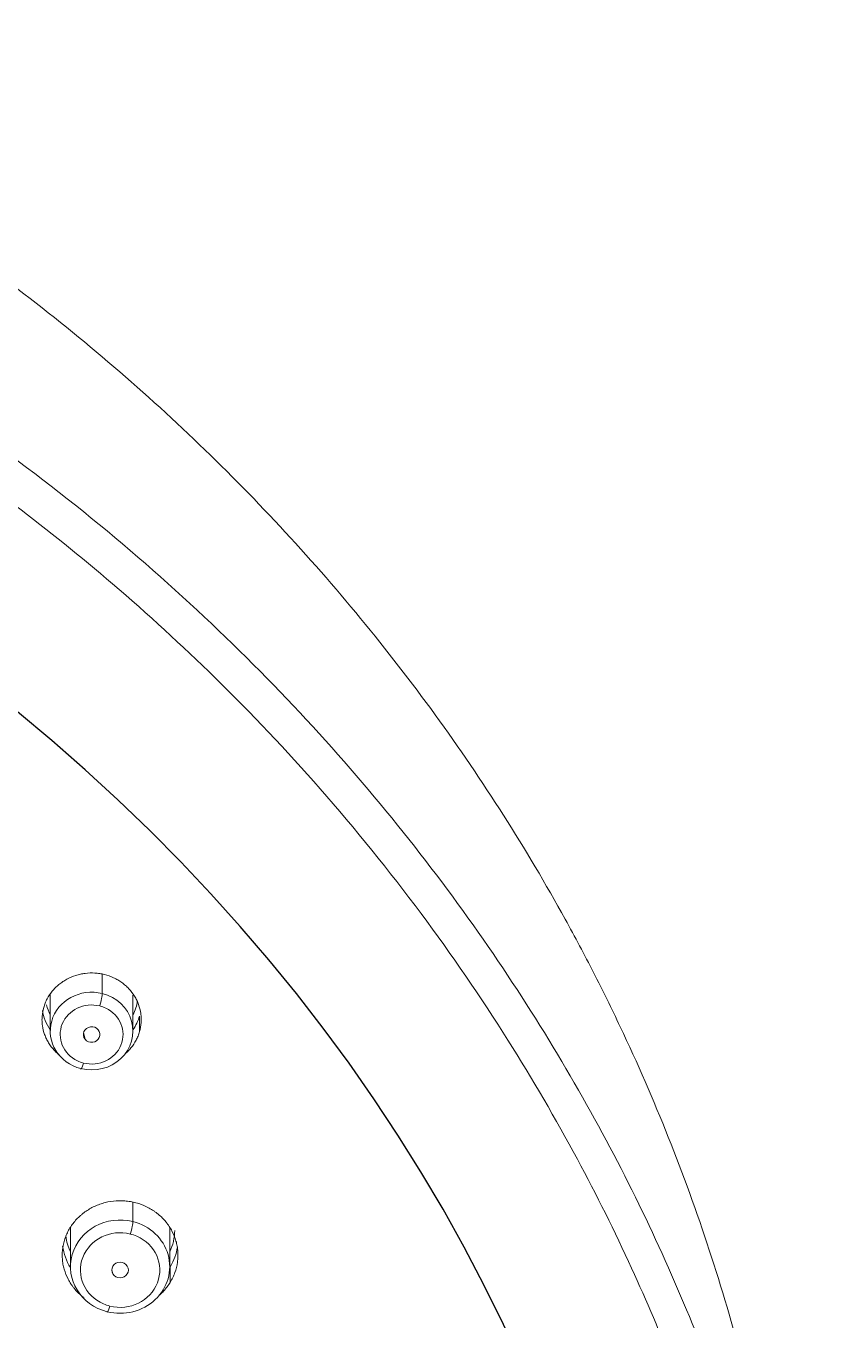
# Model space of a CAD drawing. Extents: x 3349 to 5808, y -3 to 827.
# Drawn here: x 3900.2 to 3919.75, y 546.39 to 577.69 of the extents above; entities that cross this region are included whole.
import ezdxf

# ---------------------------------------------------------------- set-up
doc = ezdxf.new("R2010")
doc.units = 0
doc.header["$LTSCALE"] = 4
doc.header["$MEASUREMENT"] = 0
doc.layers.get('0').update_dxf_attribs({"linetype": 'CONTINUOUS'})
doc.layers.add('1', color=7, linetype='CONTINUOUS')

msp = doc.modelspace()

# ---------------------------------------------------------------- linework, layer by layer
at = {"color": 7, "ltscale": 0.5}
msp.add_ellipse((3868.108, 529.628), major_axis=(-47.422, 0), ratio=0.896694, start_param=1.587359, end_param=7.826525, dxfattribs=at)
at = {"layer": '1', "color": 7, "linetype": 'Continuous', "lineweight": 13}
for p, q in [((3902.052, 554.747), (3902.052, 554.286)), ((3902.952, 553.743), (3902.952, 553.365)), ((3901.597, 553.336), (3901.634, 553.181)), ((3902.792, 549.23), (3902.792, 548.772)), ((3902.281, 547.601), (3902.308, 547.506)), ((3903.694, 547.681), (3903.694, 547.302))]:
    msp.add_line(p, q, dxfattribs=at)
at = {"layer": '1', "color": 7, "linetype": 'Continuous', "lineweight": 18}
for p, q in [((3900.793, 554.252), (3900.793, 553.378)), ((3902.793, 553.378), (3902.793, 554.251)), ((3901.282, 548.632), (3901.282, 547.682)), ((3903.682, 547.682), (3903.682, 548.614))]:
    msp.add_line(p, q, dxfattribs=at)
for centre, major_axis, ratio, start_param, end_param in [((3901.793, 553.378), (-1, 0), 0.939693, 4.45059, 7.592182), ((3901.793, 554.254), (1.123, 0), 0.939693, 3.375298, 3.614402), ((3901.793, 553.378), (-1, 0), 0.939693, 1.308997, 4.45059), ((3901.793, 554.254), (1.123, 0), 0.939693, 5.810376, 6.146477), ((3901.793, 554.035), (-1.2, 0), 0.939693, 0.137564, 0.58569), ((3901.793, 554.035), (-1.2, 0), 0.939693, 2.555899, 2.879793), ((3901.793, 553.296), (0.2, 0.001), 0.939541, 0.649593, 3.791186), ((3901.793, 553.296), (0.2, 0.001), 0.939541, 3.791186, 6.932779), ((3902.482, 547.682), (-1.2, 0), 0.939693, 4.45059, 7.592182), ((3902.482, 547.682), (-1.2, 0), 0.939693, 1.308997, 4.45059), ((3902.482, 548.558), (1.32, 0), 0.939693, 3.25006, 3.571287), ((3902.482, 549.105), (-1.32, 0), 0.939693, 0.395432, 0.429695), ((3902.482, 549.105), (-1.32, 0), 0.939693, 2.711914, 2.736851), ((3902.482, 548.558), (1.32, 0), 0.939693, 5.853507, 6.283169), ((3902.482, 548.339), (-1.4, 0), 0.939693, 0.121639, 0.541369), ((3902.482, 548.339), (-1.4, 0), 0.939693, 2.617994, 3.006406), ((3902.482, 547.6), (0.2, 0), 0.93953, 0.521038, 3.662631), ((3902.482, 547.6), (0.2, 0), 0.93953, 3.662631, 6.804224)]:
    msp.add_ellipse(centre, major_axis=major_axis, ratio=ratio, start_param=start_param, end_param=end_param, dxfattribs=at)
at = {"layer": '1', "color": 7, "linetype": 'Continuous', "lineweight": 13}
for centre, major_axis, ratio, start_param, end_param in [((3901.793, 553.296), (-0.76, 0), 0.939693, 4.45059, 7.387428), ((3901.99, 554.068), (0.059, 0.233), 0.088521, 4.374318, 5.945114), ((3901.793, 553.296), (-0.76, 0), 0.939693, 1.308997, 4.245835), ((3901.793, 553.296), (-0.76, 0), 0.939693, 4.245835, 4.45059), ((3901.793, 553.296), (-0.76, 0), 0.939693, 1.104242, 1.308997), ((3901.596, 552.688), (-0.059, -0.233), 0.088521, 5.945114, 7.51591), ((3902.73, 548.554), (0.059, 0.233), 0.088521, 4.374318, 5.945114), ((3902.482, 547.6), (-0.96, 0), 0.939693, 4.45059, 7.421553), ((3902.482, 547.6), (-0.96, 0), 0.939693, 1.308997, 4.279961), ((3902.482, 547.6), (-0.96, 0), 0.939693, 4.279961, 4.45059), ((3902.482, 547.6), (-0.96, 0), 0.939693, 1.138368, 1.308997), ((3902.233, 546.811), (-0.059, -0.233), 0.088521, 5.945114, 7.51591)]:
    msp.add_ellipse(centre, major_axis=major_axis, ratio=ratio, start_param=start_param, end_param=end_param, dxfattribs=at)
at = {"layer": '1', "color": 7, "linetype": 'Continuous', "lineweight": 18}
for points, knots in [([(3867.787, 577.688), (3869.502, 577.688), (3871.193, 577.608), (3874.515, 577.302), (3876.146, 577.076), (3879.333, 576.491), (3880.891, 576.133), (3883.922, 575.297), (3885.396, 574.821), (3888.251, 573.765), (3889.632, 573.185), (3892.297, 571.937), (3893.58, 571.269), (3896.045, 569.858), (3897.227, 569.116), (3899.488, 567.571), (3900.566, 566.768), (3902.62, 565.114), (3903.595, 564.264), (3905.444, 562.528), (3906.318, 561.642), (3907.966, 559.846), (3908.74, 558.936), (3910.192, 557.102), (3910.87, 556.178), (3912.136, 554.326), (3912.723, 553.398), (3913.812, 551.548), (3914.314, 550.625), (3915.697, 547.875), (3916.459, 546.066), (3917.71, 542.54), (3918.2, 540.822), (3918.768, 538.337), (3918.929, 537.524), (3919.204, 535.934), (3919.317, 535.158), (3919.501, 533.645), (3919.571, 532.909), (3919.677, 531.481), (3919.711, 530.788), (3919.75, 529.449), (3919.754, 528.802), (3919.737, 527.556), (3919.716, 526.955), (3919.624, 525.222), (3919.524, 524.157), (3919.281, 522.2), (3919.138, 521.309), (3918.841, 519.697), (3918.686, 518.977), (3918.463, 518.023), (3918.389, 517.726), (3918.283, 517.311), (3918.231, 517.112), (3918.173, 516.893), (3918.144, 516.787), (3918.13, 516.735), (3918.123, 516.709), (3918.119, 516.696), (3918.117, 516.689), (3918.117, 516.686), (3918.116, 516.685), (3918.116, 516.684), (3918.116, 516.683), (3918.116, 516.683), (3918.116, 516.683), (3918.116, 516.683), (3918.116, 516.683), (3917.701, 515.17), (3917.216, 513.701), (3916.135, 510.864), (3915.54, 509.496), (3914.583, 507.517), (3914.253, 506.87), (3913.574, 505.598), (3913.226, 504.974), (3912.159, 503.134), (3911.421, 501.952), (3909.922, 499.663), (3909.16, 498.559), (3907.993, 496.969), (3907.6, 496.451), (3906.805, 495.438), (3906.404, 494.943), (3905.189, 493.493), (3904.367, 492.572), (3902.713, 490.816), (3901.88, 489.982), (3900.649, 488.772), (3900.242, 488.376), (3899.437, 487.594), (3899.04, 487.208), (3897.866, 486.061), (3897.109, 485.312), (3895.654, 483.839), (3894.955, 483.115), (3893.621, 481.688), (3892.986, 480.986), (3891.784, 479.603), (3891.218, 478.922), (3890.154, 477.584), (3889.657, 476.926), (3888.73, 475.635), (3888.301, 475.001), (3887.706, 474.072), (3887.516, 473.766), (3887.242, 473.311), (3887.153, 473.161), (3887.022, 472.937), (3886.957, 472.825), (3886.883, 472.695), (3886.846, 472.63), (3886.828, 472.598), (3886.819, 472.582), (3886.814, 472.574), (3886.812, 472.57), (3886.811, 472.568), (3886.81, 472.567), (3886.81, 472.566), (3886.81, 472.566), (3886.809, 472.566), (3886.807, 472.562), (3886.781, 472.515), (3886.68, 472.335), (3886.605, 472.201), (3886.411, 471.845), (3886.292, 471.623), (3886.013, 471.086), (3885.853, 470.772), (3885.501, 470.049), (3885.308, 469.639), (3884.899, 468.722), (3884.682, 468.213), (3884.235, 467.094), (3884.006, 466.484), (3883.546, 465.157), (3883.315, 464.442), (3882.863, 462.905), (3882.642, 462.083), (3882.221, 460.335), (3882.02, 459.409), (3881.646, 457.448), (3881.473, 456.413), (3881.158, 454.235), (3881.016, 453.091), (3880.763, 450.695), (3880.653, 449.444), (3880.459, 446.838), (3880.377, 445.484), (3880.237, 442.674), (3880.178, 432.206), (3880.106, 429.948), (3880.084, 429.183), (3880.054, 428.017), (3880.044, 427.625), (3880.031, 427.032), (3880.024, 426.734), (3880.017, 426.385), (3880.013, 426.21), (3880.012, 426.123), (3880.011, 426.079), (3880.01, 426.057), (3880.01, 426.046), (3880.01, 426.04), (3880.01, 426.038), (3880.01, 426.036), (3880.01, 426.036), (3880.01, 426.035), (3880.01, 426.035), (3879.99, 425.043), (3879.97, 423.928), (3879.943, 422.074), (3879.934, 421.426), (3879.917, 420.071), (3879.909, 419.363), (3879.893, 417.887), (3879.885, 417.118), (3879.871, 415.518), (3879.864, 414.686), (3879.845, 412.095), (3879.833, 410.239), (3879.814, 406.286), (3879.807, 404.187), (3879.795, 399.741), (3879.791, 397.393), (3879.787, 393.692), (3879.786, 392.429), (3879.784, 389.84), (3879.783, 388.515), (3879.782, 384.449), (3879.782, 381.615), (3879.782, 378.658)], [0, 0, 0, 0, 0.0125, 0.0125, 0.025, 0.025, 0.0375, 0.0375, 0.05, 0.05, 0.0625, 0.0625, 0.075, 0.075, 0.0875, 0.0875, 0.1, 0.1, 0.1125, 0.1125, 0.125, 0.125, 0.1375, 0.1375, 0.15, 0.15, 0.1625, 0.1625, 0.175, 0.175, 0.2, 0.2, 0.225, 0.225, 0.2375, 0.2375, 0.25, 0.25, 0.2625, 0.2625, 0.275, 0.275, 0.2875, 0.2875, 0.3, 0.3, 0.325, 0.325, 0.35, 0.35, 0.375, 0.375, 0.3875, 0.3875, 0.39375, 0.396875, 0.398437, 0.399219, 0.399609, 0.399805, 0.399902, 0.399951, 0.399976, 0.399988, 0.399994, 0.399997, 0.399998, 0.399998, 0.4, 0.4, 0.4125, 0.4125, 0.425, 0.425, 0.43125, 0.43125, 0.4375, 0.4375, 0.45, 0.45, 0.4625, 0.4625, 0.46875, 0.46875, 0.475, 0.475, 0.4875, 0.4875, 0.5, 0.5, 0.50625, 0.50625, 0.5125, 0.5125, 0.525, 0.525, 0.5375, 0.5375, 0.55, 0.55, 0.5625, 0.5625, 0.575, 0.575, 0.5875, 0.5875, 0.59375, 0.59375, 0.596875, 0.596875, 0.598437, 0.599219, 0.599609, 0.599805, 0.599902, 0.599951, 0.599976, 0.599988, 0.599994, 0.599997, 0.599997, 0.6, 0.6, 0.6125, 0.6125, 0.625, 0.625, 0.6375, 0.6375, 0.65, 0.65, 0.6625, 0.6625, 0.675, 0.675, 0.6875, 0.6875, 0.7, 0.7, 0.7125, 0.7125, 0.725, 0.725, 0.7375, 0.7375, 0.75, 0.75, 0.7625, 0.7625, 0.775, 0.775, 0.7875, 0.7875, 0.79375, 0.79375, 0.796875, 0.796875, 0.798437, 0.799219, 0.799609, 0.799805, 0.799902, 0.799951, 0.799976, 0.799988, 0.799994, 0.799997, 0.799998, 0.799998, 0.8, 0.8, 0.825, 0.825, 0.8375, 0.8375, 0.85, 0.85, 0.8625, 0.8625, 0.875, 0.875, 0.9, 0.9, 0.925, 0.925, 0.95, 0.95, 0.9625, 0.9625, 0.975, 0.975, 1, 1, 1, 1]), ([(3918.547, 540.406), (3918.445, 541.11), (3918.245, 542.283), (3917.999, 543.447), (3917.786, 544.381), (3917.672, 544.847), (3917.065, 547.172), (3916.159, 549.931), (3914.802, 553.05), (3914.157, 554.36), (3913.713, 555.226), (3912.57, 557.377), (3910.73, 560.267), (3908.926, 562.598), (3907.674, 564.118), (3907.024, 564.86), (3905.005, 567.029), (3902.848, 569.086), (3900.506, 570.95), (3898.907, 572.148), (3898.089, 572.724), (3897.252, 573.277)], [0, 0, 0, 0, 0.054098, 0.090479, 0.090479, 0.12686, 0.12686, 0.272383, 0.345145, 0.381526, 0.381526, 0.417907, 0.56343, 0.636192, 0.636192, 0.708953, 0.708953, 0.854477, 0.927238, 0.927238, 1, 1, 1, 1]), ([(3902.952, 553.365), (3902.973, 553.437), (3902.985, 553.51), (3902.993, 553.62), (3902.994, 553.657), (3902.992, 553.712), (3902.991, 553.731), (3902.987, 553.768), (3902.985, 553.786), (3902.972, 553.878), (3902.955, 553.949), (3902.923, 554.037), (3902.916, 554.054), (3902.902, 554.088), (3902.894, 554.106), (3902.87, 554.156), (3902.852, 554.189), (3902.793, 554.285), (3902.748, 554.345), (3902.683, 554.414), (3902.669, 554.428), (3902.642, 554.455), (3902.628, 554.468), (3902.585, 554.506), (3902.525, 554.553), (3902.461, 554.595), (3902.411, 554.624), (3902.394, 554.634), (3902.359, 554.652), (3902.342, 554.66), (3902.253, 554.701), (3902.18, 554.727), (3902.067, 554.756), (3902.028, 554.764), (3901.97, 554.773), (3901.95, 554.775), (3901.911, 554.78), (3901.891, 554.781), (3901.793, 554.787), (3901.715, 554.785), (3901.618, 554.773), (3901.598, 554.77), (3901.559, 554.763), (3901.54, 554.76), (3901.482, 554.747), (3901.445, 554.737), (3901.334, 554.702), (3901.262, 554.671), (3901.177, 554.625), (3901.16, 554.615), (3901.127, 554.595), (3901.078, 554.564), (3901.001, 554.507), (3900.945, 554.456), (3900.891, 554.402), (3900.865, 554.373), (3900.793, 554.285), (3900.752, 554.223), (3900.709, 554.14), (3900.7, 554.124), (3900.685, 554.09), (3900.677, 554.072), (3900.656, 554.02), (3900.644, 553.985), (3900.634, 553.949)], [0, 0, 0, 0, 0.0625, 0.0625, 0.09375, 0.09375, 0.109375, 0.109375, 0.125, 0.125, 0.1875, 0.1875, 0.203125, 0.203125, 0.21875, 0.21875, 0.25, 0.25, 0.3125, 0.3125, 0.328125, 0.328125, 0.34375, 0.34375, 0.375, 0.40625, 0.40625, 0.421875, 0.421875, 0.4375, 0.4375, 0.5, 0.5, 0.53125, 0.53125, 0.546875, 0.546875, 0.5625, 0.5625, 0.625, 0.625, 0.640625, 0.640625, 0.65625, 0.65625, 0.6875, 0.6875, 0.75, 0.75, 0.765625, 0.765625, 0.78125, 0.8125, 0.84375, 0.84375, 0.875, 0.875, 0.9375, 0.9375, 0.953125, 0.953125, 0.96875, 0.96875, 1, 1, 1, 1]), ([(3900.634, 553.949), (3900.613, 553.877), (3900.601, 553.804), (3900.593, 553.694), (3900.592, 553.657), (3900.594, 553.602), (3900.595, 553.583), (3900.599, 553.546), (3900.601, 553.528), (3900.614, 553.436), (3900.631, 553.365), (3900.663, 553.277), (3900.67, 553.26), (3900.684, 553.226), (3900.692, 553.208), (3900.716, 553.158), (3900.734, 553.125), (3900.793, 553.029), (3900.838, 552.969), (3900.903, 552.9), (3900.917, 552.886), (3900.944, 552.859), (3900.958, 552.846), (3900.983, 552.825), (3900.994, 552.815), (3901.005, 552.807)], [0, 0, 0, 0, 0.175979, 0.175979, 0.263968, 0.263968, 0.307963, 0.307963, 0.351958, 0.351958, 0.527937, 0.527937, 0.571931, 0.571931, 0.615926, 0.615926, 0.703916, 0.703916, 0.879895, 0.879895, 0.923889, 0.923889, 0.967884, 0.967884, 1, 1, 1, 1]), ([(3902.609, 552.83), (3902.629, 552.848), (3902.649, 552.866), (3902.695, 552.912), (3902.721, 552.941), (3902.793, 553.029), (3902.834, 553.091), (3902.877, 553.174), (3902.886, 553.19), (3902.901, 553.224), (3902.909, 553.242), (3902.93, 553.294), (3902.942, 553.329), (3902.952, 553.365)], [0, 0, 0, 0, 0.124573, 0.124573, 0.299658, 0.299658, 0.649829, 0.649829, 0.737372, 0.737372, 0.824915, 0.824915, 1, 1, 1, 1]), ([(3901.269, 548.618), (3901.316, 548.693), (3901.369, 548.763), (3901.459, 548.859), (3901.491, 548.89), (3901.541, 548.935), (3901.559, 548.949), (3901.594, 548.977), (3901.612, 548.991), (3901.703, 549.056), (3901.78, 549.102), (3901.883, 549.149), (3901.903, 549.158), (3901.946, 549.176), (3901.967, 549.184), (3902.032, 549.207), (3902.075, 549.22), (3902.208, 549.253), (3902.298, 549.267), (3902.413, 549.274), (3902.436, 549.275), (3902.482, 549.276), (3902.505, 549.276), (3902.574, 549.274), (3902.664, 549.267), (3902.754, 549.251), (3902.821, 549.237), (3902.843, 549.231), (3902.888, 549.22), (3902.91, 549.213), (3903.019, 549.178), (3903.102, 549.143), (3903.221, 549.079), (3903.259, 549.055), (3903.315, 549.018), (3903.334, 549.004), (3903.37, 548.978), (3903.388, 548.964), (3903.474, 548.893), (3903.536, 548.83), (3903.606, 548.745), (3903.619, 548.728), (3903.646, 548.692), (3903.658, 548.674), (3903.695, 548.619), (3903.717, 548.581), (3903.778, 548.466), (3903.81, 548.385), (3903.84, 548.281), (3903.845, 548.26), (3903.855, 548.217), (3903.859, 548.196), (3903.871, 548.133), (3903.881, 548.047), (3903.883, 547.962), (3903.88, 547.897), (3903.879, 547.875), (3903.875, 547.832), (3903.873, 547.81), (3903.858, 547.703), (3903.837, 547.62), (3903.801, 547.518), (3903.793, 547.498), (3903.776, 547.458), (3903.767, 547.438), (3903.739, 547.378), (3903.717, 547.34), (3903.694, 547.302)], [0, 0, 0, 0, 0.0625, 0.0625, 0.09375, 0.09375, 0.109375, 0.109375, 0.125, 0.125, 0.1875, 0.1875, 0.203125, 0.203125, 0.21875, 0.21875, 0.25, 0.25, 0.3125, 0.3125, 0.328125, 0.328125, 0.34375, 0.34375, 0.375, 0.40625, 0.40625, 0.421875, 0.421875, 0.4375, 0.4375, 0.5, 0.5, 0.53125, 0.53125, 0.546875, 0.546875, 0.5625, 0.5625, 0.625, 0.625, 0.640625, 0.640625, 0.65625, 0.65625, 0.6875, 0.6875, 0.75, 0.75, 0.765625, 0.765625, 0.78125, 0.78125, 0.8125, 0.84375, 0.84375, 0.859375, 0.859375, 0.875, 0.875, 0.9375, 0.9375, 0.953125, 0.953125, 0.96875, 0.96875, 1, 1, 1, 1]), ([(3901.612, 546.929), (3901.612, 546.929), (3901.612, 546.929), (3901.594, 546.942), (3901.576, 546.956), (3901.49, 547.027), (3901.428, 547.089), (3901.358, 547.175), (3901.344, 547.192), (3901.318, 547.228), (3901.305, 547.246), (3901.269, 547.301), (3901.247, 547.339), (3901.186, 547.454), (3901.154, 547.534), (3901.124, 547.639), (3901.118, 547.66), (3901.109, 547.702), (3901.104, 547.723), (3901.093, 547.787), (3901.083, 547.872), (3901.081, 547.958), (3901.083, 548.023), (3901.085, 548.044), (3901.088, 548.088), (3901.091, 548.109), (3901.106, 548.216), (3901.126, 548.3), (3901.163, 548.402), (3901.171, 548.422), (3901.188, 548.462), (3901.197, 548.482), (3901.225, 548.541), (3901.246, 548.58), (3901.269, 548.618)], [0, 0, 0, 0, 0.000034, 0.000034, 0.034516, 0.034516, 0.172442, 0.172442, 0.206924, 0.206924, 0.241405, 0.241405, 0.310369, 0.310369, 0.448295, 0.448295, 0.482776, 0.482776, 0.517258, 0.517258, 0.586221, 0.655184, 0.655184, 0.689666, 0.689666, 0.724147, 0.724147, 0.862074, 0.862074, 0.896555, 0.896555, 0.931037, 0.931037, 1, 1, 1, 1]), ([(3903.694, 547.302), (3903.648, 547.227), (3903.595, 547.157), (3903.505, 547.06), (3903.473, 547.029), (3903.436, 546.997), (3903.432, 546.994), (3903.429, 546.99)], [0, 0, 0, 0, 0.644018, 0.644018, 0.966028, 0.966028, 1, 1, 1, 1])]:
    msp.add_open_spline(points, degree=3, knots=knots, dxfattribs=at)
at = {"layer": '1', "color": 7, "linetype": 'Continuous', "lineweight": 13}
msp.add_open_spline([(3867.787, 576.753), (3867.839, 576.753), (3867.944, 576.753), (3868.103, 576.752), (3868.262, 576.751), (3868.418, 576.75), (3868.572, 576.748), (3868.731, 576.745), (3868.896, 576.742), (3869.076, 576.738), (3869.273, 576.733), (3869.49, 576.727), (3869.728, 576.719), (3869.987, 576.709), (3870.268, 576.697), (3870.572, 576.683), (3870.903, 576.665), (3871.262, 576.643), (3871.65, 576.617), (3872.069, 576.586), (3872.522, 576.548), (3873.009, 576.504), (3873.534, 576.451), (3874.099, 576.388), (3874.708, 576.313), (3875.365, 576.226), (3876.072, 576.122), (3876.834, 575.999), (3877.656, 575.854), (3878.54, 575.684), (3879.492, 575.483), (3880.516, 575.248), (3881.615, 574.971), (3882.796, 574.646), (3884.064, 574.265), (3885.422, 573.819), (3886.87, 573.298), (3888.41, 572.692), (3890.046, 571.985), (3891.792, 571.157), (3893.662, 570.181), (3895.66, 569.029), (3897.784, 567.668), (3900.034, 566.058), (3902.409, 564.146), (3904.892, 561.871), (3907.403, 559.219), (3909.774, 556.288), (3911.836, 553.284), (3913.515, 550.406), (3914.835, 547.754), (3915.859, 545.344), (3916.652, 543.165), (3917.263, 541.197), (3917.735, 539.413), (3918.097, 537.793), (3918.372, 536.324), (3918.581, 534.986), (3918.74, 533.74), (3918.862, 532.525), (3918.954, 531.295), (3919.012, 530.061), (3919.036, 528.873), (3919.03, 527.757), (3918.998, 526.674), (3918.938, 525.542), (3918.839, 524.301), (3918.687, 522.917), (3918.468, 521.373), (3918.159, 519.649), (3917.73, 517.717), (3917.143, 515.551), (3916.354, 513.136), (3915.33, 510.51), (3914.08, 507.79), (3912.679, 505.149), (3911.238, 502.728), (3909.859, 500.585), (3908.581, 498.715), (3907.398, 497.094), (3906.296, 495.68), (3905.263, 494.432), (3904.294, 493.321), (3903.387, 492.329), (3902.537, 491.434), (3901.719, 490.602), (3900.9, 489.79), (3900.048, 488.956), (3899.133, 488.069), (3898.142, 487.106), (3897.075, 486.057), (3895.933, 484.915), (3894.71, 483.663), (3893.403, 482.278), (3892.022, 480.745), (3890.601, 479.067), (3889.197, 477.276), (3887.892, 475.442), (3886.752, 473.657), (3885.795, 471.97), (3884.974, 470.352), (3884.237, 468.727), (3883.566, 467.064), (3882.968, 465.379), (3882.437, 463.678), (3881.955, 461.916), (3881.508, 460.025), (3881.094, 457.952), (3880.717, 455.67), (3880.384, 453.151), (3880.099, 450.368), (3879.862, 447.29), (3879.675, 443.895), (3879.538, 431.207), (3879.447, 427.41), (3879.39, 423.727), (3879.354, 420.348), (3879.33, 417.295), (3879.312, 414.439), (3879.3, 411.634), (3879.291, 408.816), (3879.285, 406.009), (3879.283, 403.23), (3879.283, 400.422), (3879.285, 397.478), (3879.289, 394.309), (3879.296, 390.868), (3879.305, 387.133), (3879.317, 383.087), (3879.327, 380.227), (3879.332, 378.713), (3879.332, 378.657)], degree=3, knots=[0, 0, 0, 0, 0.000652, 0.001351, 0.002027, 0.002681, 0.003337, 0.004003, 0.0047, 0.005456, 0.006291, 0.007217, 0.008231, 0.009331, 0.010525, 0.011821, 0.013229, 0.014756, 0.016409, 0.018196, 0.020125, 0.022206, 0.024449, 0.026867, 0.029475, 0.032289, 0.035328, 0.038613, 0.042164, 0.046, 0.050143, 0.054618, 0.059453, 0.064678, 0.070327, 0.076442, 0.083041, 0.090126, 0.097747, 0.106024, 0.115093, 0.12505, 0.135948, 0.147904, 0.161128, 0.175856, 0.192149, 0.209311, 0.225825, 0.240677, 0.253868, 0.265569, 0.275924, 0.28514, 0.293416, 0.300895, 0.307628, 0.313673, 0.319253, 0.324676, 0.330244, 0.335991, 0.341447, 0.346374, 0.351136, 0.356165, 0.361752, 0.368024, 0.37503, 0.382884, 0.391747, 0.401791, 0.413192, 0.425973, 0.439671, 0.453283, 0.465884, 0.477132, 0.487063, 0.495827, 0.503618, 0.510657, 0.517089, 0.522923, 0.528213, 0.53318, 0.538088, 0.54317, 0.548617, 0.554558, 0.561003, 0.567918, 0.575388, 0.583565, 0.592466, 0.601958, 0.611845, 0.621704, 0.630856, 0.63899, 0.646527, 0.65407, 0.661791, 0.669425, 0.676878, 0.684504, 0.692688, 0.701621, 0.711397, 0.722122, 0.733928, 0.746962, 0.761371, 0.777149, 0.793696, 0.80965, 0.823969, 0.836642, 0.848461, 0.86026, 0.872292, 0.884267, 0.895929, 0.907611, 0.919945, 0.933324, 0.947874, 0.963666, 0.980768, 0.999279, 1, 1, 1, 1], dxfattribs=at)

doc.saveas('drawing.dxf')
